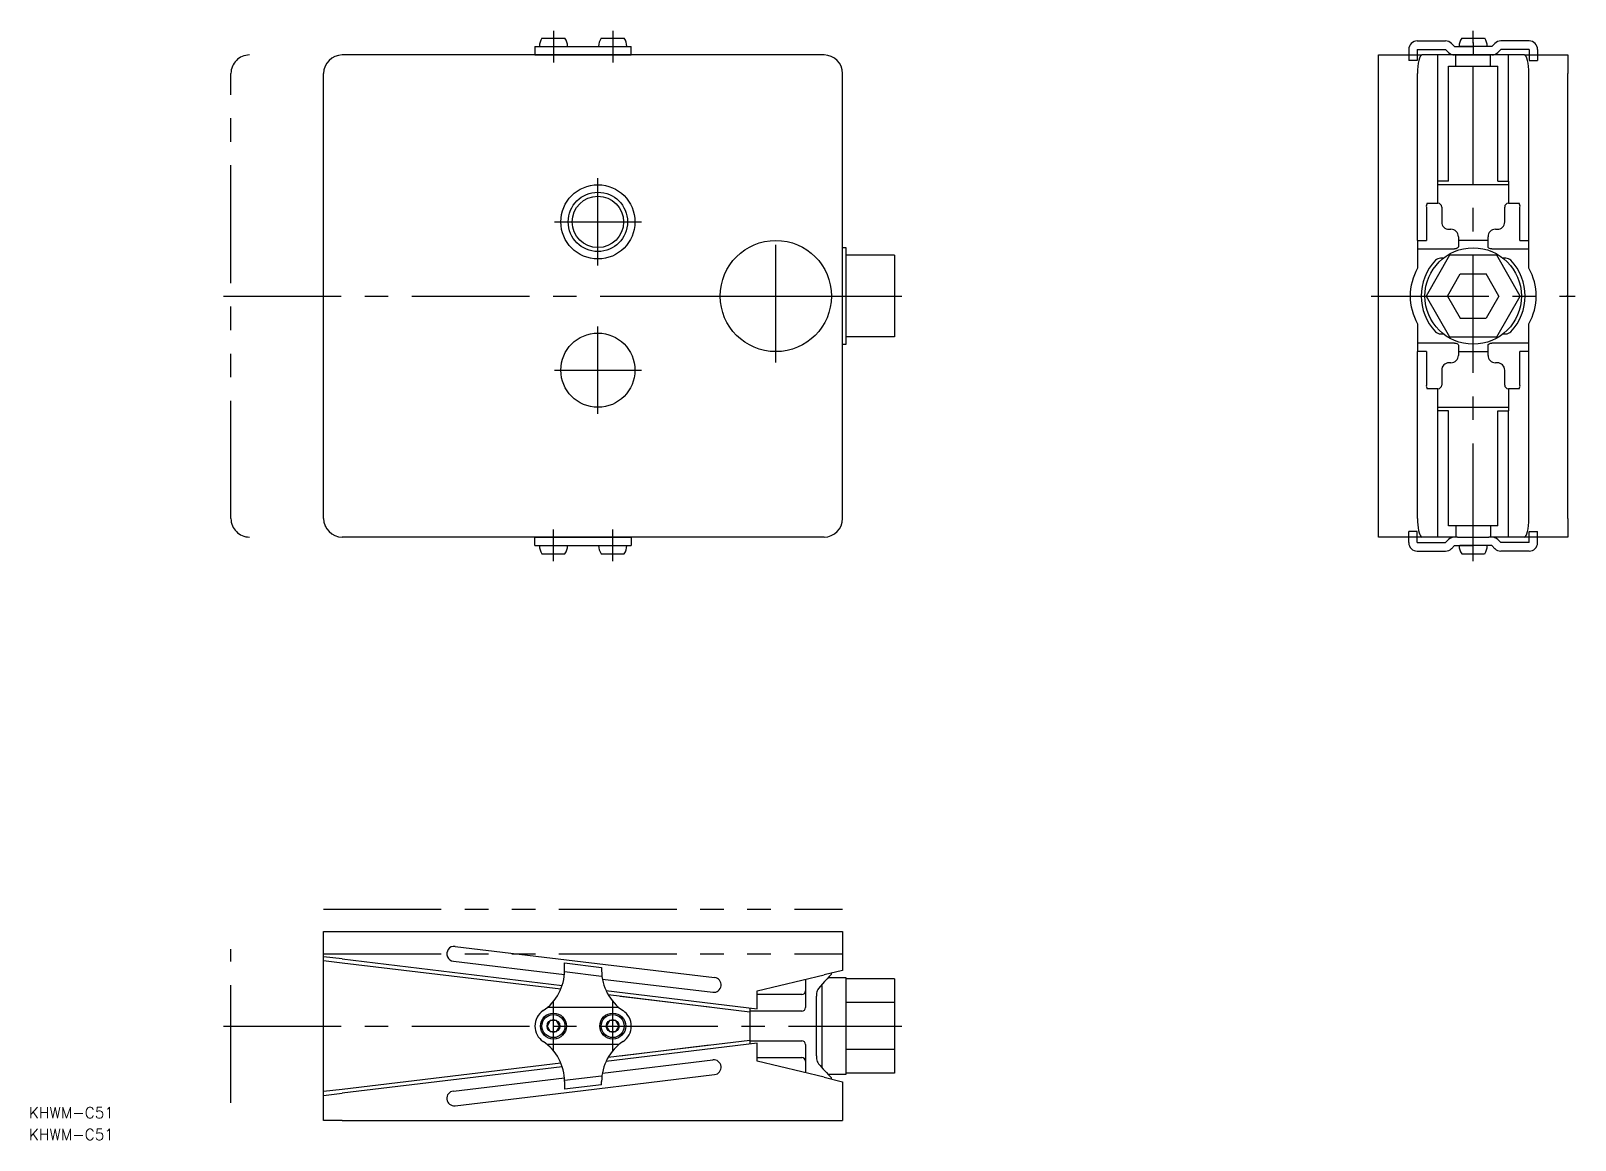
# Model space of a CAD drawing. Extents: x -201 to 216, y -228 to 72.
import ezdxf

# ---------------------------------------------------------------- set-up
doc = ezdxf.new("R2010")
doc.units = 0
for name, pattern in [('CENTER', [50.8, 31.75, -6.35, 6.35, -6.35]), ('DASHED', [19.05, 12.7, -6.35]), ('PHANTOM', [63.5, 31.75, -6.35, 6.35, -6.35, 6.35, -6.35])]:
    doc.linetypes.add(name, pattern=pattern)
doc.layers.get('0').update_dxf_attribs({"linetype": 'CONTINUOUS'})
doc.layers.add('CENTER', color=1, linetype='CENTER')
doc.styles.get("Standard").update_dxf_attribs({"font": 'txt.shx', "height": 3, "bigfont": 'bigfont.shx'})

# ---------------------------------------------------------------- blocks, each defined once
blk = doc.blocks.new('*U16')
at = {"color": 7, "linetype": 'CONTINUOUS'}
blk.add_text('KHWM-C51', height=3, dxfattribs=at).set_placement((-201.47, -221.72))
blk = doc.blocks.new('*U17')
at = {"color": 7, "linetype": 'CONTINUOUS'}
blk.add_text('KHWM-C51', height=3, dxfattribs=at).set_placement((-201.47, -227.62))
blk = doc.blocks.new('A$C074F2963')
at = {"color": 7, "linetype": 'CONTINUOUS'}
for p, q in [((9.65, 0), (-9.65, 0)), ((-8.87, -3.5), (-9.73, -5)), ((-7.13, -3.5), (-8.87, -3.5)), ((-6.27, -5), (-7.13, -3.5)), ((7.13, -3.5), (6.27, -5)), ((8.87, -3.5), (7.13, -3.5)), ((9.73, -5), (8.87, -3.5)), ((-9.73, -5), (-8.87, -6.5)), ((-8.87, -6.5), (-7.13, -6.5)), ((-7.13, -6.5), (-6.27, -5)), ((6.27, -5), (7.13, -6.5)), ((7.13, -6.5), (8.87, -6.5)), ((8.87, -6.5), (9.73, -5)), ((9.65, -10), (-9.65, -10))]:
    blk.add_line(p, q, dxfattribs=at)
for centre, radius in [((-8, -5), 3.5), ((-8, -5), 3.1), ((-8, -5), 1.73), ((8, -5), 3.5), ((8, -5), 3.1), ((8, -5), 1.73)]:
    blk.add_circle(centre, radius, dxfattribs=at)
for centre, start, end in [((-8, -5), 123.749, 236.251), ((8, -5), 303.749, 56.251)]:
    blk.add_arc(centre, 5, start, end, dxfattribs=at)
at = {"layer": 'CENTER', "color": 1, "linetype": 'CENTER'}
for p, q in [((-8, -11.76), (-8, 1.76)), ((-8, -11.76), (-8, 1.76)), ((8, -11.76), (8, 1.76)), ((8, -11.76), (8, 1.76))]:
    blk.add_line(p, q, dxfattribs=at)

msp = doc.modelspace()

# ---------------------------------------------------------------- linework, layer by layer
at = {"color": 7, "linetype": 'CONTINUOUS'}
for p, q in [((-65, 67.3), (-39, 67.3)), ((-65, 67.3), (-65, 65)), ((-39, 65), (-39, 67.3)), ((191.68, 67.3), (184.53, 67.3)), ((13, 65), (-117, 65)), ((162.61, 65), (174.3, 65)), ((162.61, -65), (162.61, 65)), ((173.31, 62.78), (173.2, 61.91)), ((173.46, 63.54), (173.31, 62.78)), ((173.64, 64.16), (173.46, 63.54)), ((173.84, 64.62), (173.64, 64.16)), ((174.07, 64.9), (173.84, 64.62)), ((174.3, 65), (174.07, 64.9)), ((178.61, 65), (174.3, 65)), ((178.61, 31), (178.61, 65)), ((183.45, 65), (178.61, 65)), ((183.45, 65), (183.91, 65)), ((183.45, 62), (183.45, 65)), ((183.91, 65), (183.45, 65)), ((192.3, 65), (183.91, 65)), ((183.91, 65), (192.3, 65)), ((192.3, 65), (192.76, 65)), ((192.76, 65), (192.3, 65)), ((197.61, 65), (192.76, 65)), ((192.76, 62), (192.76, 65)), ((197.61, 31), (197.61, 65)), ((201.91, 65), (197.61, 65)), ((201.91, 65), (213.61, 65)), ((202.14, 64.9), (201.91, 65)), ((202.37, 64.62), (202.14, 64.9)), ((202.57, 64.16), (202.37, 64.62)), ((202.75, 63.54), (202.57, 64.16)), ((202.9, 62.78), (202.75, 63.54)), ((203.01, 61.91), (202.9, 62.78)), ((213.61, 65), (213.61, 60)), ((-122, -60), (-122, 60)), ((18, -60), (18, 60)), ((173.13, 60.98), (173.11, 60)), ((173.11, 15), (173.11, 60)), ((173.2, 61.91), (173.13, 60.98)), ((181.44, 31), (181.44, 62)), ((181.44, 62), (183.45, 62)), ((183.45, 62), (192.76, 62)), ((192.76, 62), (194.77, 62)), ((194.77, 31), (194.77, 62)), ((203.08, 60.98), (203.01, 61.91)), ((203.11, 60), (203.08, 60.98)), ((203.11, 15), (203.11, 60)), ((213.61, -60), (213.61, 60)), ((178.61, 25), (178.61, 31)), ((181.44, 31), (178.61, 31)), ((180.86, 30), (178.61, 30)), ((195.35, 30), (180.86, 30)), ((194.77, 31), (197.61, 31)), ((197.61, 30), (195.35, 30)), ((197.61, 31), (197.61, 25)), ((175.74, 25), (178.61, 25)), ((197.61, 25), (200.47, 25)), ((175.5, 24), (175.5, 15)), ((179.61, 24), (179.61, 20)), ((196.61, 20), (196.61, 24)), ((200.71, 15), (200.71, 24)), ((181.61, 18), (182.11, 18)), ((194.11, 18), (194.61, 18)), ((19, 13), (18, 13)), ((19, -13), (19, 13)), ((173.11, 15), (175.5, 15)), ((173.11, 15), (173.11, 7.48)), ((173.11, 12.69), (183.11, 12.69)), ((183.18, 12.69), (183.11, 12.69)), ((183.51, 12.74), (183.18, 12.69)), ((183.82, 12.88), (183.51, 12.74)), ((184.03, 13.06), (183.82, 12.88)), ((184.11, 13.27), (184.03, 13.06)), ((184.11, 16), (184.11, 13.27)), ((192.11, 15), (184.11, 15)), ((192.11, 13.27), (192.11, 16)), ((192.17, 13.08), (192.11, 13.27)), ((192.33, 12.91), (192.17, 13.08)), ((192.55, 12.79), (192.33, 12.91)), ((192.81, 12.72), (192.55, 12.79)), ((193.11, 12.69), (192.81, 12.72)), ((193.11, 12.69), (203.11, 12.69)), ((200.71, 15), (203.11, 15)), ((203.11, 7.48), (203.11, 15)), ((32, 11), (19, 11)), ((32, 11), (32, 0)), ((181.75, 11), (175.4, 0)), ((180.04, 10.2), (179.26, 10.2)), ((194.46, 11), (181.75, 11)), ((200.81, 0), (194.46, 11)), ((196.95, 10.2), (196.17, 10.2)), ((32, 0), (32, -11)), ((175.4, 0), (181.75, -11)), ((194.46, -11), (200.81, 0)), ((213.61, 0), (213.32, 0)), ((213.61, 0), (213.61, 0)), ((173.11, -7.48), (173.11, -15)), ((203.11, -15), (203.11, -7.48)), ((32, -11), (19, -11)), ((179.26, -10.2), (180.04, -10.2)), ((181.75, -11), (194.46, -11)), ((196.17, -10.2), (196.95, -10.2)), ((18, -13), (19, -13)), ((183.11, -12.69), (173.11, -12.69)), ((173.11, -60), (173.11, -15)), ((175.5, -15), (173.11, -15)), ((175.5, -15), (175.5, -24)), ((183.11, -12.69), (183.4, -12.72)), ((183.4, -12.72), (183.66, -12.79)), ((183.66, -12.79), (183.88, -12.91)), ((183.88, -12.91), (184.04, -13.08)), ((184.04, -13.08), (184.11, -13.27)), ((184.11, -13.27), (184.11, -16)), ((184.11, -15), (192.11, -15)), ((192.11, -13.27), (192.18, -13.06)), ((192.11, -16), (192.11, -13.27)), ((192.18, -13.06), (192.39, -12.88)), ((192.39, -12.88), (192.7, -12.74)), ((192.7, -12.74), (193.03, -12.69)), ((193.03, -12.69), (193.11, -12.69)), ((203.11, -12.69), (193.11, -12.69)), ((200.71, -24), (200.71, -15)), ((203.11, -15), (200.71, -15)), ((203.11, -60), (203.11, -15)), ((179.61, -20), (179.61, -24)), ((182.11, -18), (181.61, -18)), ((194.61, -18), (194.11, -18)), ((196.61, -24), (196.61, -20)), ((178.61, -25), (175.74, -25)), ((178.61, -31), (178.61, -25)), ((200.47, -25), (197.61, -25)), ((197.61, -25), (197.61, -31)), ((178.61, -30), (180.86, -30)), ((178.61, -65), (178.61, -31)), ((181.44, -31), (178.61, -31)), ((180.86, -30), (195.35, -30)), ((181.44, -62), (181.44, -31)), ((194.77, -62), (194.77, -31)), ((194.77, -31), (197.61, -31)), ((195.35, -30), (197.61, -30)), ((197.61, -65), (197.61, -31)), ((-121.53, -62), (-121.53, -62.12)), ((173.11, -60), (173.12, -60.87)), ((173.12, -60.87), (173.18, -61.71)), ((173.18, -61.71), (173.27, -62.5)), ((183.45, -62), (181.44, -62)), ((192.76, -62), (183.45, -62)), ((183.45, -62), (183.45, -65)), ((194.77, -62), (192.76, -62)), ((192.76, -62), (192.76, -65)), ((202.9, -62.78), (203.01, -61.91)), ((203.01, -61.91), (203.08, -60.98)), ((203.08, -60.98), (203.11, -60)), ((213.61, -60), (213.61, -65)), ((13, -65), (-117, -65)), ((-65, -67.3), (-65, -65)), ((-39, -65), (-39, -67.3)), ((174.3, -65), (162.61, -65)), ((173.27, -62.5), (173.38, -63.21)), ((173.38, -63.21), (173.53, -63.83)), ((173.53, -63.83), (173.7, -64.33)), ((173.7, -64.33), (173.89, -64.7)), ((173.89, -64.7), (174.09, -64.92)), ((174.09, -64.92), (174.3, -65)), ((178.61, -65), (174.3, -65)), ((183.45, -65), (178.61, -65)), ((183.91, -65), (183.45, -65)), ((183.91, -65), (192.3, -65)), ((192.76, -65), (192.3, -65)), ((197.61, -65), (192.76, -65)), ((201.91, -65), (197.61, -65)), ((201.91, -65), (202.14, -64.9)), ((213.61, -65), (201.91, -65)), ((202.14, -64.9), (202.37, -64.62)), ((202.37, -64.62), (202.57, -64.16)), ((202.57, -64.16), (202.75, -63.54)), ((202.75, -63.54), (202.9, -62.78)), ((-65, -67.3), (-39, -67.3)), ((191.68, -67.3), (184.53, -67.3)), ((-122, -176.17), (-122, -171.37)), ((-122, -171.37), (18, -171.37)), ((18, -171.37), (18, -181.87)), ((-122, -217.57), (-122, -176.17)), ((-117, -178.78), (-122, -178.19)), ((-117, -178.78), (-57.63, -185.91)), ((-86.52, -175.39), (-52, -179.53)), ((-122, -179.19), (-117, -179.79)), ((-117, -179.79), (-57.99, -186.87)), ((-87, -179.36), (-57.04, -182.96)), ((-57, -181.9), (-57, -179.86)), ((-52, -179.53), (-16.52, -183.79)), ((-47, -181.06), (-47, -181.9)), ((-5, -187.37), (13, -183.07)), ((18, -181.87), (13, -183.07)), ((14.8, -183.09), (14.41, -183.5)), ((14.98, -182.89), (14.8, -183.09)), ((14.97, -182.91), (14.98, -182.89)), ((15, -182.91), (15, -182.59)), ((18, -179.87), (18, -180.87)), ((18, -180.87), (18, -181.87)), ((-46.8, -184.18), (-17, -187.76)), ((-45.82, -187.32), (-5, -192.22)), ((-5, -192.22), (-5, -187.37)), ((8, -184.26), (8, -187.37)), ((8, -187.37), (8, -190.37)), ((13.15, -184.88), (11.5, -186.71)), ((12.5, -208.24), (12.5, -185.89)), ((13.86, -184.1), (13.15, -184.88)), ((14.41, -183.5), (13.86, -184.1)), ((19, -183.87), (14, -183.87)), ((19, -208.13), (19, -183.87)), ((32, -184.17), (19, -184.17)), ((32, -184.17), (32, -190.52)), ((-45.26, -188.4), (-7, -192.99)), ((-42, -188.79), (-17.88, -191.68)), ((7, -188.37), (-5, -188.37)), ((8, -190.37), (8, -190.87)), ((8, -190.87), (8, -191.87)), ((11, -188.02), (11, -188.81)), ((11, -204.93), (11, -188.81)), ((32, -190.52), (19, -190.52)), ((32, -190.52), (32, -203.22)), ((-7, -191.98), (-7, -201.76)), ((7, -192.87), (-7, -192.87)), ((-5, -201.52), (-45.82, -206.42)), ((-7, -200.75), (-45.26, -205.34)), ((-17.88, -202.06), (-42, -204.95)), ((-7, -200.87), (7, -200.87)), ((-5, -206.37), (-5, -201.52)), ((8, -201.87), (8, -202.87)), ((8, -202.87), (8, -203.37)), ((8, -203.37), (8, -206.37)), ((32, -203.22), (19, -203.22)), ((32, -203.22), (32, -209.57)), ((-57.99, -206.87), (-117, -213.95)), ((-57.63, -207.84), (-117, -214.96)), ((-46.8, -209.56), (-17, -205.98)), ((-5, -205.37), (7, -205.37)), ((13, -210.68), (-5, -206.37)), ((8, -206.37), (8, -209.48)), ((11, -204.93), (11, -205.72)), ((19, -209.87), (19, -208.13)), ((-87, -214.38), (-57.04, -210.79)), ((-57, -211.84), (-57, -213.88)), ((-52, -214.21), (-16.52, -209.95)), ((-47, -212.68), (-47, -211.84)), ((13, -210.68), (18, -211.87)), ((14, -209.87), (19, -209.87)), ((15, -211.15), (15, -210.84)), ((18, -211.87), (18, -222.37)), ((18, -211.87), (18, -212.87)), ((32, -209.57), (19, -209.57)), ((-117, -213.95), (-122, -214.55)), ((-122, -215.56), (-117, -214.96)), ((-86.52, -218.35), (-52, -214.21)), ((18, -212.87), (18, -213.87)), ((-122, -222.37), (-122, -217.57)), ((-117, -222.37), (-122, -222.37)), ((-117, -222.37), (18, -222.37))]:
    msp.add_line(p, q, dxfattribs=at)
for p, q in [((-63.1, 69.5), (-56.9, 69.5)), ((-47.1, 69.5), (-40.9, 69.5)), ((173.04, 68.8), (180.65, 68.8)), ((182.28, 68.13), (183.11, 67.3)), ((183.11, 67.3), (188.11, 67.3)), ((185.01, 69.5), (191.2, 69.5)), ((193.11, 67.3), (188.11, 67.3)), ((193.93, 68.13), (193.11, 67.3)), ((203.17, 68.8), (195.56, 68.8)), ((-65, 65), (-39, 65)), ((170.74, 66.5), (170.74, 65)), ((173.04, 66.5), (173.04, 65)), ((173.04, 66.5), (180.65, 66.5)), ((180.65, 66.5), (181.48, 65.67)), ((195.56, 66.5), (194.73, 65.67)), ((203.17, 66.5), (195.56, 66.5)), ((203.17, 66.5), (203.17, 65)), ((205.47, 66.5), (205.47, 65)), ((181.18, 0), (184.64, 6)), ((184.64, 6), (191.57, 6)), ((195.03, 0), (191.57, 6)), ((181.18, 0), (184.64, -6)), ((195.03, 0), (191.57, -6)), ((184.64, -6), (191.57, -6)), ((-65, -65), (-39, -65)), ((170.74, -66.5), (170.74, -65)), ((173.04, -66.5), (173.04, -65)), ((173.04, -66.5), (180.65, -66.5)), ((180.65, -66.5), (181.48, -65.67)), ((195.56, -66.5), (194.73, -65.67)), ((203.17, -66.5), (195.56, -66.5)), ((203.17, -66.5), (203.17, -65)), ((205.47, -66.5), (205.47, -65)), ((-63.1, -69.5), (-56.9, -69.5)), ((-47.1, -69.5), (-40.9, -69.5)), ((173.04, -68.8), (180.65, -68.8)), ((182.28, -68.13), (183.11, -67.3)), ((183.11, -67.3), (188.11, -67.3)), ((185.01, -69.5), (191.2, -69.5)), ((193.11, -67.3), (188.11, -67.3)), ((193.93, -68.13), (193.11, -67.3)), ((203.17, -68.8), (195.56, -68.8)), ((-57, -179.86), (-47, -181.06)), ((-47, -212.68), (-57, -213.88))]:
    msp.add_line(p, q)
at = {"color": 3, "linetype": 'DASHED'}
for p, q in [((170.74, 65), (170.74, 63.5)), ((173.04, 63.5), (170.74, 63.5)), ((173.04, 65), (173.04, 63.5)), ((203.17, 65), (203.17, 63.5)), ((203.17, 63.5), (205.47, 63.5)), ((205.47, 65), (205.47, 63.5)), ((170.74, -65), (170.74, -63.5)), ((173.04, -63.5), (170.74, -63.5)), ((173.04, -65), (173.04, -63.5)), ((203.17, -65), (203.17, -63.5)), ((203.17, -63.5), (205.47, -63.5)), ((205.47, -65), (205.47, -63.5)), ((-57, -182.18), (-47, -183.38)), ((-47, -210.36), (-57, -211.56))]:
    msp.add_line(p, q, dxfattribs=at)
at = {"color": 3, "linetype": 'PHANTOM'}
for p, q in [((-147, -60), (-147, 60)), ((-122, -165.37), (18, -165.37)), ((-147, -217.57), (-147, -176.17)), ((-122, -177.37), (18, -177.37))]:
    msp.add_line(p, q, dxfattribs=at)
at = {"color": 7, "linetype": 'CONTINUOUS'}
for centre, radius in [((-48, 20), 10), ((-48, 20), 6.92), ((0, 0), 15), ((188.11, 0), 13), ((-48, -20), 10)]:
    msp.add_circle(centre, radius, dxfattribs=at)
at = {"color": 3, "linetype": 'CONTINUOUS'}
msp.add_circle((-48, 20), 8, dxfattribs=at)
for centre, radius, start, end in [((-60, 67.3), 3.8, 144.6235, 180), ((-60, 67.3), 3.8, 0, 35.3765), ((-44, 67.3), 3.8, 144.6235, 180), ((-44, 67.3), 3.8, 0, 35.3765), ((173.04, 66.5), 2.3, 90, 180), ((180.65, 66.5), 2.3, 45, 90), ((188.11, 67.3), 3.8, 144.6235, 180), ((188.11, 67.3), 3.8, 0, 35.3765), ((195.56, 66.5), 2.3, 90, 135), ((203.17, 66.5), 2.3, 0, 90), ((183.11, 67.3), 2.3, 225, 270), ((193.11, 67.3), 2.3, 270, 315), ((186.11, 0), 15, 150.0736, 209.9264), ((190.11, 0), 15, 330.0736, 29.9264), ((173.04, -66.5), 2.3, 180, 270), ((183.11, -67.3), 2.3, 90, 135), ((193.11, -67.3), 2.3, 45, 90), ((203.17, -66.5), 2.3, 270, 0), ((-60, -67.3), 3.8, 180, 215.3765), ((-60, -67.3), 3.8, 324.6235, 0), ((-44, -67.3), 3.8, 180, 215.3765), ((-44, -67.3), 3.8, 324.6235, 0), ((180.65, -66.5), 2.3, 270, 315), ((188.11, -67.3), 3.8, 180, 215.3765), ((188.11, -67.3), 3.8, 324.6235, 0), ((195.56, -66.5), 2.3, 225, 270), ((-86.76, -177.38), 2, 83.16, 263.16), ((-16.76, -185.77), 2, 263.16, 83.16), ((-16.76, -207.97), 2, 276.84, 96.84), ((-86.76, -216.37), 2, 96.84, 276.84)]:
    msp.add_arc(centre, radius, start, end)
at = {"color": 3, "linetype": 'PHANTOM'}
for centre, start, end in [((-142, 60), 90, 180), ((-142, -60), 180, 270)]:
    msp.add_arc(centre, 5, start, end, dxfattribs=at)
at = {"color": 7, "linetype": 'CONTINUOUS'}
for centre, radius, start, end in [((-117, 60), 5, 90, 180), ((13, 60), 5, 0, 90), ((176.72, 24.24), 1.25, 142.2098, 190.893), ((178.61, 24), 1, 0, 90), ((197.61, 24), 1, 90, 180), ((199.49, 24.24), 1.25, 349.107, 37.7902), ((181.61, 20), 2, 180, 270), ((182.11, 16), 2, 0, 90), ((194.11, 16), 2, 90, 180), ((194.61, 20), 2, 270, 0), ((188.11, 0), 14, 136.5354, 223.4646), ((179.33, 8.23), 1.97, 91.9701, 134.6961), ((196.87, 8.2), 2, 45.7019, 87.6318), ((188.11, 0), 14, 316.5354, 43.4646), ((179.34, -8.2), 2, 225.7019, 267.6318), ((196.88, -8.23), 1.97, 271.9701, 314.6961), ((182.11, -16), 2, 270, 0), ((194.11, -16), 2, 180, 270), ((181.61, -20), 2, 90, 180), ((194.61, -20), 2, 0, 90), ((176.72, -24.24), 1.25, 169.107, 217.7902), ((178.61, -24), 1, 270, 0), ((197.61, -24), 1, 180, 270), ((199.49, -24.24), 1.25, 322.2098, 10.893), ((-117, -60), 5, 180, 270), ((13, -60), 5, 270, 0), ((-70, -181.9), 13, 303.749, 0), ((-34, -181.9), 13, 180, 236.251), ((7, -187.37), 1, 270, 0), ((13.23, -188.12), 2.23, 140.8079, 177.5643), ((7, -191.87), 1, 270, 0), ((-70, -211.84), 13, 0, 56.251), ((-34, -211.84), 13, 123.749, 180), ((7, -201.87), 1, 0, 90), ((7, -206.37), 1, 0, 90), ((13.17, -205.64), 2.17, 181.9107, 219.7171), ((167, -68.77), 208.08, 221.642, 223.0593)]:
    msp.add_arc(centre, radius, start, end, dxfattribs=at)
at = {"layer": 'CENTER', "color": 1, "linetype": 'CENTER'}
for p, q in [((-60, 71.5), (-60, 63)), ((-44, 71.5), (-44, 63)), ((188.11, -71.5), (188.11, 71.5)), ((188.11, 68.4), (188.11, 65)), ((-48, 8.25), (-48, 31.75)), ((-48, 8.47), (-48, 31.53)), ((-59.75, 20), (-36.25, 20)), ((-59.53, 20), (-36.47, 20)), ((0, -17.95), (0, 17.95)), ((-149, 0), (34, 0)), ((-17.95, 0), (17.95, 0)), ((160.61, 0), (215.61, 0)), ((-48, -31.75), (-48, -8.25)), ((-59.75, -20), (-36.25, -20)), ((-60, -71.5), (-60, -63)), ((-44, -71.5), (-44, -63)), ((188.11, -68.4), (188.11, -65)), ((-44, -203.63), (-44, -190.11)), ((-44, -203.63), (-44, -190.11)), ((-149, -196.87), (34, -196.87))]:
    msp.add_line(p, q, dxfattribs=at)

# ---------------------------------------------------------------- block references
at = {"color": 7, "linetype": 'CONTINUOUS'}
for name, p in [('A$C074F2963', (-52, -191.87)), ('*U16', (0, 0)), ('*U17', (0, 0))]:
    msp.add_blockref(name, p, dxfattribs=at)

doc.saveas('drawing.dxf')
